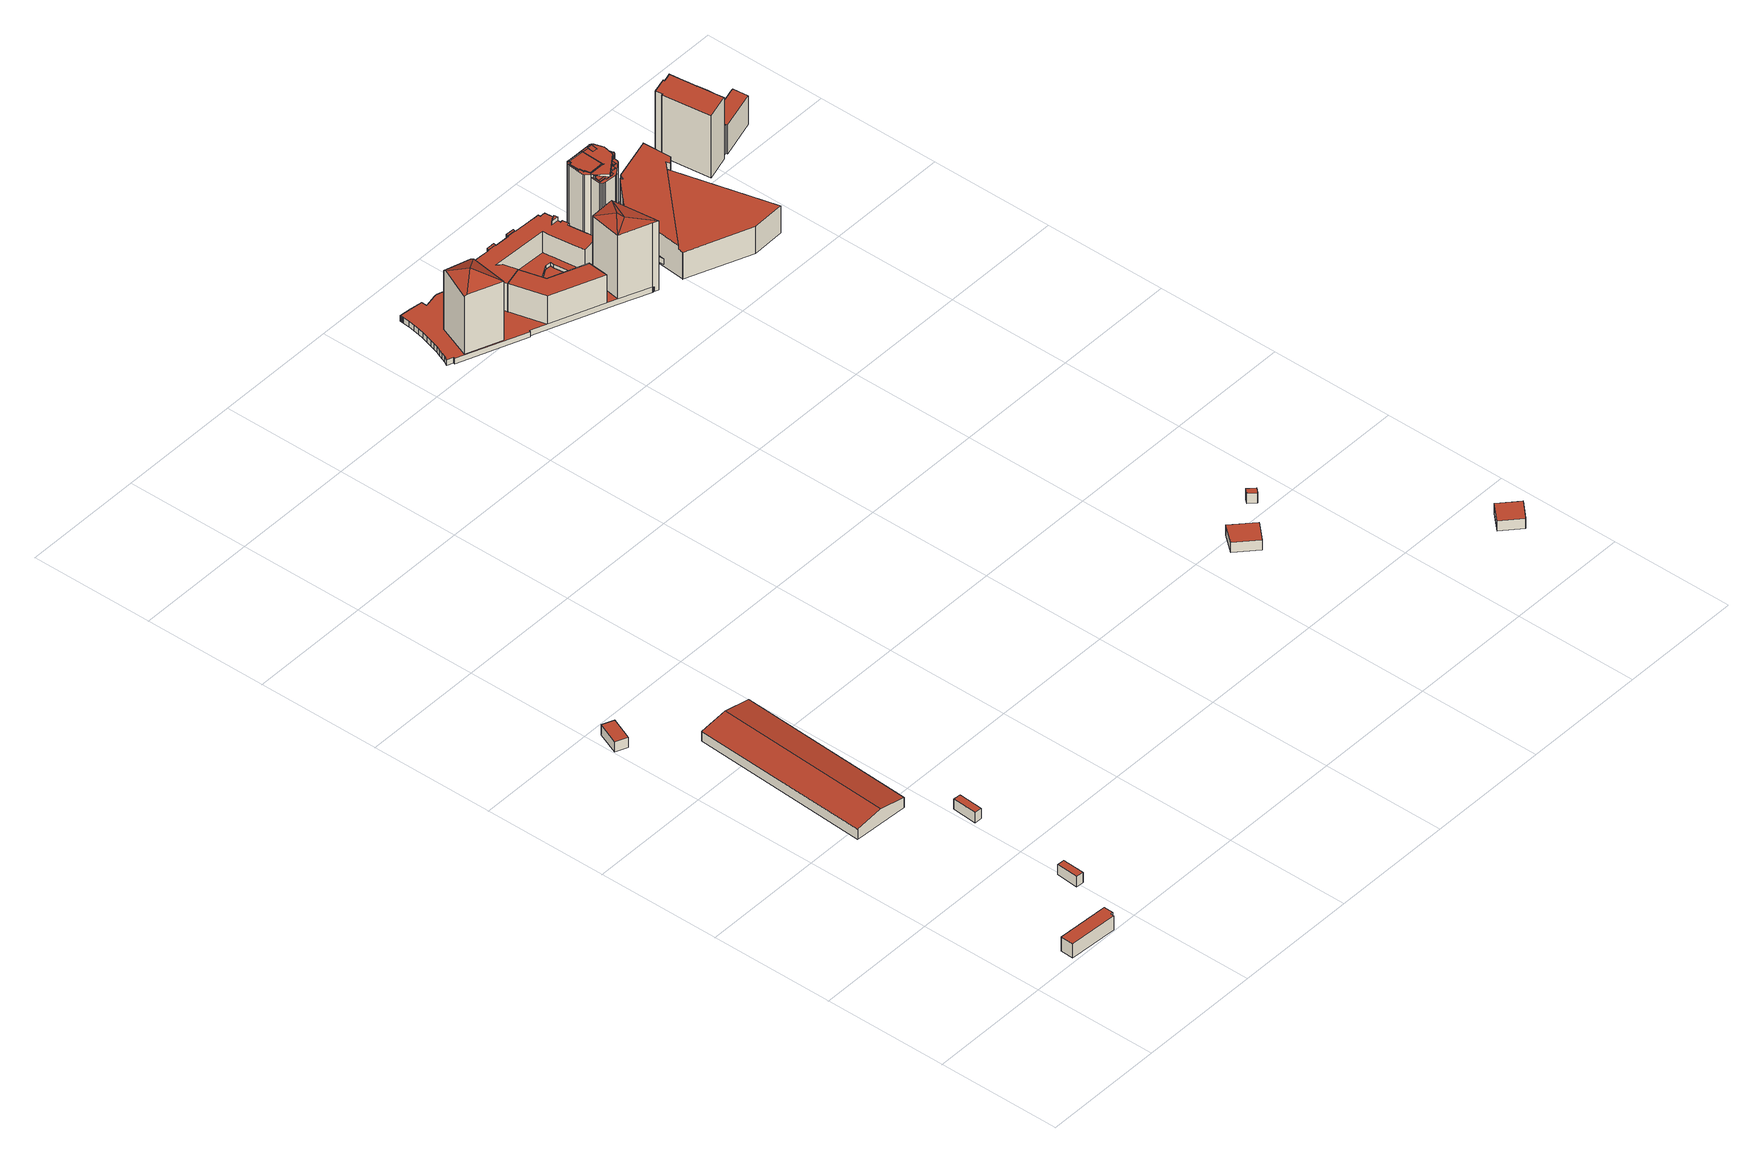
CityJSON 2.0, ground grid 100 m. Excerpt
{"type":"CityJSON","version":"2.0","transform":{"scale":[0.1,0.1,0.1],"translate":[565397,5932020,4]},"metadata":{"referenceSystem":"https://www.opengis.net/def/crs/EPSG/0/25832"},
"CityObjects":{
"building1":{"type":"Building","attributes":{"Gemeindeschluessel":"02000000","Geometrietyp2DReferenz":"3000","function":"31001_2010","roofType":"1000","measuredHeight":12.47,"storeysAboveGround":4},"geometry":[{"type":"MultiSurface","lod":"2","boundaries":[[[0,1,2,3,4,5]],[[6,7,8,9,10,11]],[[6,5,4,7]],[[7,4,3,8]],[[8,3,2,9]],[[9,2,1,10]],[[10,1,0,11]],[[11,0,5,6]]],"semantics":{"surfaces":[{"type":"RoofSurface"},{"type":"GroundSurface"},{"type":"WallSurface"}],"values":[0,1,2,2,2,2,2,2]}}]},
"building2":{"type":"Building","attributes":{"Gemeindeschluessel":"02000000","Geometrietyp2DReferenz":"3000","function":"51002_1332","roofType":"1000","measuredHeight":9},"geometry":[{"type":"MultiSurface","lod":"2","boundaries":[[[12,13,14,15]],[[16,17,18,19]],[[19,18,13,12]],[[18,17,14,13]],[[17,16,15,14]],[[16,19,12,15]]],"semantics":{"surfaces":[{"type":"GroundSurface"},{"type":"RoofSurface"},{"type":"WallSurface"}],"values":[0,1,2,2,2,2]}}]},
"building3":{"type":"Building","attributes":{"Gemeindeschluessel":"02000000","Geometrietyp2DReferenz":"3000","function":"51002_1332","roofType":"1000","measuredHeight":9},"geometry":[{"type":"MultiSurface","lod":"2","boundaries":[[[20,21,22,23]],[[24,25,26,27]],[[27,26,21,20]],[[26,25,22,21]],[[25,24,23,22]],[[24,27,20,23]]],"semantics":{"surfaces":[{"type":"GroundSurface"},{"type":"RoofSurface"},{"type":"WallSurface"}],"values":[0,1,2,2,2,2]}}]},
"building4":{"type":"Building","attributes":{"Gemeindeschluessel":"02000000","Geometrietyp2DReferenz":"3000","function":"31001_2140","roofType":"3100","measuredHeight":12.67,"storeysAboveGround":1},"geometry":[{"type":"MultiSurface","lod":"2","boundaries":[[[28,29,30,31]],[[32,33,29,28]],[[34,31,30,35]],[[36,33,32,37]],[[37,32,28,31,34]],[[35,30,29,33,36]],[[35,36,37,34]]],"semantics":{"surfaces":[{"type":"RoofSurface"},{"type":"WallSurface"},{"type":"GroundSurface"}],"values":[0,0,1,1,1,1,2]}}]},
"building5":{"type":"Building","attributes":{"Gemeindeschluessel":"02000000","Geometrietyp2DReferenz":"3000","function":"51002_1332","roofType":"1000","measuredHeight":9},"geometry":[{"type":"MultiSurface","lod":"2","boundaries":[[[38,39,40,41]],[[42,43,44,45]],[[45,44,39,38]],[[44,43,40,39]],[[43,42,41,40]],[[42,45,38,41]]],"semantics":{"surfaces":[{"type":"GroundSurface"},{"type":"RoofSurface"},{"type":"WallSurface"}],"values":[0,1,2,2,2,2]}}]},
"building6":{"type":"Building","attributes":{"Gemeindeschluessel":"02000000","Geometrietyp2DReferenz":"3000","function":"31001_1010","roofType":"3500","measuredHeight":63.9,"storeysAboveGround":18},"geometry":[{"type":"MultiSurface","lod":"2","boundaries":[[[46,47,48]],[[46,49,47]],[[50,51,52,53]],[[54,55,52,51,56]],[[56,51,50,46,48]],[[49,46,50,53,57]],[[57,53,52,55]],[[57,55,54,47,49]],[[56,48,47,54]]],"semantics":{"surfaces":[{"type":"RoofSurface"},{"type":"GroundSurface"},{"type":"WallSurface"}],"values":[0,0,1,2,2,2,2,0,0]}}]},
"building7":{"type":"Building","attributes":{"Gemeindeschluessel":"02000000","Geometrietyp2DReferenz":"3000","function":"51002_1332","roofType":"1000","measuredHeight":9},"geometry":[{"type":"MultiSurface","lod":"2","boundaries":[[[58,59,60,61]],[[62,63,64,65]],[[65,64,59,58]],[[64,63,60,59]],[[63,62,61,60]],[[62,65,58,61]]],"semantics":{"surfaces":[{"type":"GroundSurface"},{"type":"RoofSurface"},{"type":"WallSurface"}],"values":[0,1,2,2,2,2]}}]},
"building8":{"type":"Building","attributes":{"Gemeindeschluessel":"02000000","Geometrietyp2DReferenz":"3000","function":"31001_2460","roofType":"1000","measuredHeight":4.91,"storeysAboveGround":1},"geometry":[{"type":"MultiSurface","lod":"2","boundaries":[[[66,67,68,69]],[[69,68,70,71]],[[71,70,72,73]],[[73,72,74,75]],[[75,74,76,77]],[[77,76,78,79]],[[79,78,80,81]],[[81,80,82,83]],[[83,82,84,85]],[[85,84,86,87]],[[87,86,88,89]],[[89,88,90,91]],[[91,90,92,93]],[[93,92,94,95]],[[95,94,96,97]],[[97,96,98,99]],[[99,98,100,101]],[[101,100,102,103]],[[103,102,104,105]],[[105,104,106,107]],[[107,106,108,109]],[[109,108,110,111]],[[111,110,112,113]],[[113,112,114,115]],[[115,114,116,117]],[[117,116,118,119]],[[119,118,120,121]],[[121,120,122,123]],[[123,122,124,125]],[[125,124,126,127]],[[127,126,128,129]],[[129,128,130,131]],[[131,130,132,133]],[[133,132,134,135]],[[135,134,136,137]],[[137,136,138,139]],[[139,138,140,141]],[[141,140,142,143]],[[143,142,144,145]],[[145,144,146,147]],[[147,146,148,149]],[[149,148,150,151]],[[151,150,152,153]],[[153,152,154,155]],[[155,154,156,157]],[[157,156,158,159]],[[159,158,160,161]],[[161,160,162,163]],[[163,162,164,165]],[[165,164,166,167]],[[167,166,168,169]],[[169,168,170,171]],[[171,170,172,173]],[[173,172,174,175]],[[175,174,176,177]],[[177,176,178,179]],[[179,178,180,181]],[[181,180,182,183]],[[183,182,184,185]],[[185,184,186,187]],[[187,186,188,189]],[[189,188,190,191]],[[191,190,192,193]],[[193,192,194,195]],[[195,194,196,197]],[[197,196,198,199]],[[199,198,200,201]],[[201,200,202,203]],[[203,202,204,205]],[[205,204,206,207]],[[207,206,208,209]],[[209,208,210,211]],[[211,210,212,213]],[[213,212,214,215]],[[215,214,216,217]],[[217,216,218,219]],[[219,218,220,221]],[[221,220,222,223]],[[223,222,224,225]],[[225,224,226,227]],[[227,226,228,229]],[[229,228,230,231]],[[231,230,232,233]],[[233,232,234,235]],[[235,234,236,237]],[[237,236,238,239]],[[239,238,240,241]],[[241,240,242,243]],[[243,242,244,245]],[[245,244,246,247]],[[247,246,248,249]],[[249,248,250,251]],[[251,250,252,253]],[[253,252,254,255]],[[256,257,258,259]],[[259,258,260,261]],[[261,260,262,263]],[[263,262,67,66]],[[264,265,266,267]],[[268,269,265,264]],[[270,271,269,268]],[[272,273,271,270]],[[274,275,273,272]],[[276,277,275,274]],[[278,279,277,276]],[[280,281,279,278]],[[282,283,281,280]],[[284,285,283,282]],[[286,287,285,284]],[[288,289,287,286]],[[290,291,289,288]],[[292,293,291,290]],[[294,295,293,292]],[[296,297,295,294]],[[298,299,297,296]],[[300,301,299,298]],[[302,303,301,300]],[[304,305,303,302]],[[306,307,305,304]],[[308,309,307,306]],[[310,311,309,308]],[[312,313,311,310]],[[314,315,313,312]],[[316,317,315,314]],[[318,319,317,316]],[[320,321,319,318]],[[322,323,321,320]],[[324,325,323,322]],[[326,327,325,324]],[[328,329,327,326]],[[330,331,329,328]],[[332,333,331,330]],[[334,335,333,332]],[[336,337,335,334]],[[338,339,337,336]],[[340,341,339,338]],[[342,343,341,340]],[[344,345,343,342]],[[346,347,345,344]],[[348,349,347,346]],[[350,351,349,348]],[[352,353,351,350]],[[354,355,353,352]],[[356,357,355,354]],[[358,359,357,356]],[[360,361,359,358]],[[362,363,361,360]],[[364,365,363,362]],[[366,367,365,364]],[[368,369,367,366]],[[370,371,369,368]],[[372,373,371,370]],[[374,375,373,372]],[[376,377,375,374]],[[267,266,377,376]],[[378,379,380,381]],[[382,383,379,378]],[[384,385,383,382]],[[386,387,385,384]],[[388,389,387,386]],[[390,391,389,388]],[[392,393,391,390]],[[394,395,393,392]],[[396,397,395,394]],[[398,399,397,396]],[[400,401,399,398]],[[402,403,401,400]],[[404,405,403,402]],[[406,407,405,404]],[[408,409,407,406]],[[410,411,409,408]],[[412,413,411,410]],[[414,415,413,412]],[[416,417,415,414]],[[418,419,417,416]],[[420,421,419,418]],[[422,423,421,420]],[[424,425,423,422]],[[426,427,425,424]],[[428,429,427,426]],[[430,431,429,428]],[[432,433,431,430]],[[434,435,433,432]],[[436,437,435,434]],[[438,439,437,436]],[[381,380,439,438]],[[440,255,254,441,257,256]],[[262,260,258,257,441,254,252,250,248,246,244,242,240,238,236,234,232,230,228,226,224,222,220,218,216,214,212,210,208,206,204,202,200,198,196,194,192,190,188,186,184,182,180,178,176,174,172,170,168,166,164,162,160,158,156,154,152,150,148,146,144,142,140,138,136,134,132,130,128,126,124,122,120,118,116,114,112,110,108,106,104,102,100,98,96,94,92,90,88,86,84,82,80,78,76,74,72,70,68,67],[266,265,269,271,273,275,277,279,281,283,285,287,289,291,293,295,297,299,301,303,305,307,309,311,313,315,317,319,321,323,325,327,329,331,333,335,337,339,341,343,345,347,349,351,353,355,357,359,361,363,365,367,369,371,373,375,377],[380,379,383,385,387,389,391,393,395,397,399,401,403,405,407,409,411,413,415,417,419,421,423,425,427,429,431,433,435,437,439]],[[66,69,71,73,75,77,79,81,83,85,87,89,91,93,95,97,99,101,103,105,107,109,111,113,115,117,119,121,123,125,127,129,131,133,135,137,139,141,143,145,147,149,151,153,155,157,159,161,163,165,167,169,171,173,175,177,179,181,183,185,187,189,191,193,195,197,199,201,203,205,207,209,211,213,215,217,219,221,223,225,227,229,231,233,235,237,239,241,243,245,247,249,251,253,255,440,256,259,261,263],[376,374,372,370,368,366,364,362,360,358,356,354,352,350,348,346,344,342,340,338,336,334,332,330,328,326,324,322,320,318,316,314,312,310,308,306,304,302,300,298,296,294,292,290,288,286,284,282,280,278,276,274,272,270,268,264,267],[438,436,434,432,430,428,426,424,422,420,418,416,414,412,410,408,406,404,402,400,398,396,394,392,390,388,386,384,382,378,381]]],"semantics":{"surfaces":[{"type":"WallSurface"},{"type":"RoofSurface"},{"type":"GroundSurface"}],"values":[0,0,0,0,0,0,0,0,0,0,0,0,0,0,0,0,0,0,0,0,0,0,0,0,0,0,0,0,0,0,0,0,0,0,0,0,0,0,0,0,0,0,0,0,0,0,0,0,0,0,0,0,0,0,0,0,0,0,0,0,0,0,0,0,0,0,0,0,0,0,0,0,0,0,0,0,0,0,0,0,0,0,0,0,0,0,0,0,0,0,0,0,0,0,0,0,0,0,0,0,0,0,0,0,0,0,0,0,0,0,0,0,0,0,0,0,0,0,0,0,0,0,0,0,0,0,0,0,0,0,0,0,0,0,0,0,0,0,0,0,0,0,0,0,0,0,0,0,0,0,0,0,0,0,0,0,0,0,0,0,0,0,0,0,0,0,0,0,0,0,0,0,0,0,0,0,0,0,0,0,0,0,0,0,0,0,0,1,2]}}]},
"building9":{"type":"Building","attributes":{"Gemeindeschluessel":"02000000","Geometrietyp2DReferenz":"3000","function":"31001_1010","roofType":"1000","measuredHeight":29.34,"storeysAboveGround":9},"geometry":[{"type":"MultiSurface","lod":"2","boundaries":[[[442,443,444,445,446,447,448,449,450,451,452,453,454,455,456,457,458,459]],[[459,460,461,442]],[[462,463,464,465]],[[465,464,466,467]],[[467,466,468,469]],[[470,458,457,471]],[[471,457,456,472]],[[472,456,455,473]],[[473,455,454,474]],[[474,454,453,475]],[[475,453,452,476]],[[476,452,451,477]],[[477,451,450,478]],[[478,450,449,479]],[[479,449,448,480]],[[480,448,447,481]],[[481,447,446,482]],[[482,446,445,483]],[[483,445,444,484]],[[484,444,443,485]],[[486,470,471,472,473,474,475,476,477,478,479,480,481,482,483,484,485,462,465,467,469]],[[487,486,469,468]],[[463,462,485,443,442,461]],[[470,486,487,460,459,458]],[[463,461,460,487,468,466,464]]],"semantics":{"surfaces":[{"type":"RoofSurface"},{"type":"WallSurface"},{"type":"GroundSurface"}],"values":[0,1,1,1,1,1,1,1,1,1,1,1,1,1,1,1,1,1,1,1,2,1,1,1,0]}}]},
"building10":{"type":"Building","attributes":{"Gemeindeschluessel":"02000000","Geometrietyp2DReferenz":"3000","function":"31001_2440","roofType":"1000","measuredHeight":9,"storeysAboveGround":1},"geometry":[{"type":"MultiSurface","lod":"2","boundaries":[[[488,489,490,491]],[[492,493,494,495]],[[495,494,489,488]],[[494,493,490,489]],[[493,492,491,490]],[[492,495,488,491]]],"semantics":{"surfaces":[{"type":"GroundSurface"},{"type":"RoofSurface"},{"type":"WallSurface"}],"values":[0,1,2,2,2,2]}}]},
"building11":{"type":"Building","attributes":{"Gemeindeschluessel":"02000000","Geometrietyp2DReferenz":"3000","function":"31001_1120","roofType":"1000","measuredHeight":30.03,"storeysAboveGround":8},"geometry":[{"type":"MultiSurface","lod":"2","boundaries":[[[496,497,498]],[[499,500,501,502]],[[503,504,505,506]],[[507,508,509]],[[510,511,512,513]],[[514,515,516,517]],[[517,516,511,510]],[[518,519,520,521]],[[498,522,523,496]],[[524,525,526,527]],[[527,526,519,518]],[[528,529,530,531]],[[532,533,534,535]],[[536,537,538,539,540]],[[541,501,500,542]],[[543,499,502,544]],[[545,546,547,548]],[[549,505,504,550]],[[551,503,506,552]],[[553,554,555,556]],[[556,555,557,558]],[[558,557,559,560]],[[560,559,561,562]],[[563,564,565,566]],[[566,565,567,568]],[[568,567,569,570]],[[571,572,573,574]],[[574,573,575,576]],[[576,575,577,578]],[[579,580,581,582]],[[583,584,585,586]],[[586,585,587,588]],[[589,590,591,554,553]],[[592,509,508,593]],[[594,507,509,592]],[[595,539,596,597,598,599,600,601,602,603,547,546,604,561,559,557,555,554,605,606,607,608]],[[553,556,558,560,562,609,545,548,610,611,612,613,614,615,616,536,540,617,618,619,524,527,518,521,620,514,517,510,513,621,622,623,528,531,624,625,626,627,628,541,542,629,532,535,630,549,550,631,632,633,563,566,568,570,634,571,574,576,578,635,636,579,582,637,583,586,588,638,589]],[[516,515,639,520,519,526,525,640,487,641,538,523,522,642,643,644,645,591,590,646,587,585,584,647,581,580,594,592,593,577,575,573,572,648,569,567,565,564,649,650,551,552,534,533,543,544,651,652,653,654,530,529,655,656,657,512,511]],[[538,537,596,539,595,608,497,496,523]],[[614,613,612,611,602,601,600,599]],[[507,594,580,579,636,635,578,577,593,508]],[[606,605,554,591,645,644,643,607]],[[646,590,589,638,588,587]],[[647,584,583,637,582,581]],[[648,572,571,634,570,569]],[[609,562,561,604,546,545]],[[536,616,597,596,537]],[[615,614,599,598,597,616]],[[610,548,547,603,602,611]],[[649,564,563,633,632,650]],[[503,551,650,632,631,550,504]],[[534,552,506,505,549,630,535]],[[499,543,533,532,629,542,500]],[[651,544,502,501,541,628,627]],[[619,618,487,640,525,524]],[[618,617,540,539,538,641,487]],[[497,608,607,643,642,522,498]],[[652,651,627,626,625,653]],[[625,624,531,530,654,653]],[[656,655,529,528,623,622]],[[620,521,520,639,515,514]],[[657,656,622,621,513,512]]],"semantics":{"surfaces":[{"type":"RoofSurface"},{"type":"WallSurface"},{"type":"GroundSurface"}],"values":[0,0,0,0,1,1,1,1,1,1,1,1,1,1,1,1,1,1,1,1,1,1,1,1,1,1,1,1,1,1,1,1,1,1,1,0,2,0,1,1,1,1,1,1,1,1,1,1,1,1,1,1,1,1,1,1,1,1,1,1,1,1]}}]},
"building12":{"type":"Building","attributes":{"Gemeindeschluessel":"02000000","Geometrietyp2DReferenz":"3000","function":"31001_2460","roofType":"1000","measuredHeight":7.3,"storeysAboveGround":1},"geometry":[{"type":"MultiSurface","lod":"2","boundaries":[[[658,659,660]],[[661,662,663]],[[664,665,661,666]],[[661,667,668,662]],[[669,670,671]],[[672,673,674,675,676,677,678,679,680,681,682]],[[683,684,685,686,687]],[[688,689,690,691,684,692]],[[693,694,695,696,697]],[[698,699,700,701]],[[702,698,701]],[[703,704,705,706]],[[706,707,659,703]],[[467,708,709,465]],[[670,665,664,671]],[[710,667,661,711]],[[705,712,713,714]],[[704,715,712,705]],[[716,682,681,717]],[[717,681,680,718]],[[719,676,675,720]],[[720,675,674,721]],[[721,674,673,722]],[[722,673,672,723]],[[723,672,682,716]],[[691,685,684]],[[683,692,684]],[[689,688,724]],[[689,725,690]],[[726,695,694]],[[678,693,697,679]],[[727,728,725]],[[727,729,730]],[[731,732,733]],[[700,734,735,701]],[[485,736,737,484]],[[484,737,738,483]],[[483,738,739,482]],[[740,741,742,743]],[[743,742,744,745]],[[745,744,746,747]],[[747,746,748,749]],[[481,712,705,750,669,671,664,666,751,480]],[[714,713,752,479,668,667,710]],[[753,754,441,755]],[[756,757,754,753]],[[730,729,733,732,734,700,699,758,759,696,695,726]],[[760,724,688,692,683,687,677,676,719]],[[709,708,441,754,757,731,733,729,727,725,689,724,761,713,712,715,762,763]],[[740,743,745,747,749,756,753,755,467,465,462,485,484,483,482,481,480,479,752,764,760,719,720,721,722,723,716,717,718,759,758]],[[736,485,462,763,762,658,660]],[[479,480,751,663,662,668]],[[481,482,739,707,706,705,712]],[[760,764,761,724]],[[765,757,756,749,748]],[[741,702,701,735,766,767]],[[740,758,699,698,702,741]],[[768,686,685,691,690,725,728]],[[731,757,765,767,766]],[[687,686,768,694,693,678,677]],[[759,718,680,679,697,696]],[[764,752,713,761]],[[711,661,665,670,669,750]],[[467,755,441,708]],[[462,465,709,763]],[[762,715,704,703,659,658]],[[767,765,748,746,744,742,741]],[[711,750,705,714,710]],[[766,735,734,732,731]],[[768,728,727,730,726,694]],[[751,666,661,663]],[[736,660,659,707,739,738,737]]],"semantics":{"surfaces":[{"type":"RoofSurface"},{"type":"WallSurface"},{"type":"GroundSurface"}],"values":[0,0,0,0,0,0,0,0,0,0,0,0,1,1,1,1,1,1,1,1,1,1,1,1,1,1,1,1,1,1,1,1,1,1,1,1,1,1,1,1,1,1,1,1,1,1,1,1,0,2,1,1,1,1,1,1,1,1,1,1,1,1,1,1,1,1,0,0,0,0,0,0]}}]},
"building13":{"type":"Building","attributes":{"Gemeindeschluessel":"02000000","Geometrietyp2DReferenz":"3000","function":"31001_1010","roofType":"3200","measuredHeight":64.31,"storeysAboveGround":18},"geometry":[{"type":"MultiSurface","lod":"2","boundaries":[[[769,770,771]],[[772,773,769,771]],[[770,774,771]],[[770,775,774]],[[769,775,770]],[[775,769,773]],[[776,773,772,777]],[[777,772,771,778]],[[779,774,775,780]],[[779,780,776,777,778]],[[776,780,775,773]],[[779,778,771,774]]],"semantics":{"surfaces":[{"type":"RoofSurface"},{"type":"WallSurface"},{"type":"GroundSurface"}],"values":[0,0,0,0,0,0,1,1,1,2,1,1]}}]},
"building14":{"type":"Building","attributes":{"Gemeindeschluessel":"02000000","Geometrietyp2DReferenz":"3000","function":"51002_1332","roofType":"1000","measuredHeight":9},"geometry":[{"type":"MultiSurface","lod":"2","boundaries":[[[781,782,783,784]],[[785,786,787,788]],[[788,787,782,781]],[[787,786,783,782]],[[786,785,784,783]],[[785,788,781,784]]],"semantics":{"surfaces":[{"type":"GroundSurface"},{"type":"RoofSurface"},{"type":"WallSurface"}],"values":[0,1,2,2,2,2]}}]},
"building15":{"type":"Building","attributes":{"Gemeindeschluessel":"02000000","Geometrietyp2DReferenz":"3000","function":"31001_1120","roofType":"1000","measuredHeight":58.1,"storeysAboveGround":16},"geometry":[{"type":"MultiSurface","lod":"2","boundaries":[[[789,790,791,792,793,794,795,796,797,798]],[[799,800,801,802,803,804]],[[805,806,807]],[[805,808,809,806]],[[810,811,812,813,814,815,816]],[[817,818,808,805]],[[819,820,821,822,823,824,825,826,827]],[[825,828,829,830,831,832,833,834,835,836]],[[837,838,839,840,841,842,843,844,829,828,845,846,847]],[[848,849,850,851]],[[852,853,854,855]],[[856,857,858,808]],[[808,858,859,809]],[[860,861,862,863]],[[863,862,864,865]],[[865,864,866,867]],[[867,866,868,869]],[[870,798,797,871]],[[804,796,795,799]],[[872,794,793,873]],[[873,793,792,874]],[[874,792,791,875]],[[875,791,790,876]],[[876,790,789,877]],[[877,789,798,870]],[[812,802,801,813]],[[878,816,815,879]],[[879,815,814,880]],[[836,826,825]],[[850,824,823,851]],[[881,822,821,882]],[[882,821,820,883]],[[883,820,819,884]],[[835,834,885]],[[886,833,832,887]],[[887,832,831,888]],[[844,830,829]],[[889,843,842,890]],[[890,842,841,891]],[[891,841,840,892]],[[892,840,839,893]],[[893,839,838,894]],[[894,838,837,895]],[[896,847,846,897]],[[898,899,900,901]],[[901,900,902,903]],[[857,856,885,834,833,886,855,854]],[[871,797,796,804,803,807,806,809,859,861,860]],[[896,897,904,881,882,883,884,905,906,878,879,880,907,872,873,874,875,876,877,870,871,860,863,865,867,869,898,901,903,852,855,886,887,888,889,890,891,892,893,894,895]],[[881,904,848,851,823,822]],[[904,897,846,845,849,848]],[[896,895,837,847]],[[824,850,849,845,828,825]],[[889,888,831,830,844,843]],[[905,884,819,827,908,818]],[[908,827,826,836,835]],[[878,906,810,816]],[[906,905,818,817,811,810]],[[802,812,811,817,805,807,803]],[[907,880,814,813,801,800]],[[872,907,800,799,795,794]],[[899,898,869,868]],[[853,852,903,902]],[[908,835,885,856,808,818]],[[853,902,900,899,868,866,864,862,861,859,858,857,854]]],"semantics":{"surfaces":[{"type":"RoofSurface"},{"type":"WallSurface"},{"type":"GroundSurface"}],"values":[0,0,0,0,0,0,0,0,0,0,1,1,1,1,1,1,1,1,1,1,1,1,1,1,1,1,1,1,1,1,1,1,1,1,1,1,1,1,1,1,1,1,1,1,1,1,1,1,2,1,1,1,1,1,1,1,1,1,1,1,1,1,1,0,0]}}]},
"building16":{"type":"Building","attributes":{"name":"Balkon XVI","Gemeindeschluessel":"02000000","Geometrietyp2DReferenz":"3000","function":"51009_1610","roofType":"1000","measuredHeight":57.58},"geometry":[{"type":"MultiSurface","lod":"2","boundaries":[[[909,910,911,912]],[[912,911,913,914]],[[914,913,915,916]],[[916,915,917,918]],[[918,917,919,920]],[[920,919,921,922]],[[923,924,925,926]],[[927,928,929,930]],[[930,929,931,932]],[[932,931,933,934]],[[934,933,935,936]],[[936,935,937,938]],[[939,940,941,942]],[[942,941,943,944]],[[945,946,947,948]],[[948,947,949,950]],[[950,949,951,952]],[[952,951,953,954]],[[955,956,957,958]],[[959,960,961,962]],[[962,961,963,964]],[[964,963,965,966]],[[966,965,967,968]],[[968,967,969,970]],[[971,972,973,974]],[[974,973,975,976]],[[977,978,979,980]],[[980,979,981,982]],[[982,981,983,984]],[[984,983,985,986]],[[928,927,922,921]],[[955,958,959,962,964,966,968,970,945,948,950,952,954,987,988,923,926,909,912,914,916,918,920,922,927,930,932,934,936,938,971,974,976,977,980,982,984,986]],[[969,967,965,963,961,960,957,956,989,939,942,944,990,953,951,949,947,946]],[[924,923,988,991]],[[969,946,945,970]],[[978,977,976,975]],[[957,960,959,958]],[[955,986,985,992,989,956]],[[953,990,987,954]],[[988,987,990,944,943,991]],[[993,994,940,939,989,992]],[[971,938,937,994,993,972]],[[910,909,926,925]],[[993,992,985,983,981,979,978,975,973,972]],[[910,925,924,991,943,941,940,994,937,935,933,931,929,928,921,919,917,915,913,911]]],"semantics":{"surfaces":[{"type":"WallSurface"},{"type":"GroundSurface"},{"type":"RoofSurface"}],"values":[0,0,0,0,0,0,0,0,0,0,0,0,0,0,0,0,0,0,0,0,0,0,0,0,0,0,0,0,0,0,0,1,2,0,0,0,0,0,0,0,0,0,0,2,2]}}]},
"building17":{"type":"Building","attributes":{"Gemeindeschluessel":"02000000","Geometrietyp2DReferenz":"3000","function":"51009_1610","roofType":"1000","measuredHeight":4.8},"geometry":[{"type":"MultiSurface","lod":"2","boundaries":[[[995,996,997,998]],[[999,1000,1001,1002]],[[1003,1004,1005,1006]],[[1007,1008,1009,1010]],[[1011,1012,1013,1014]],[[1014,1013,1015,1016]],[[1017,1018,1019,1020]],[[1020,1019,1021,1022]],[[1022,1021,1023,1024]],[[1025,1015,1013,1012,1009,1008,997,996,1023,1021,1019,1018,1001,1000,1005,1004]],[[995,998,1007,1010,1011,1014,1016,1026,1003,1006,999,1002,1017,1020,1022,1024]],[[1011,1010,1009,1012]],[[999,1006,1005,1000]],[[1003,1026,1025,1004]],[[1026,1016,1015,1025]],[[1007,998,997,1008]],[[995,1024,1023,996]],[[1017,1002,1001,1018]]],"semantics":{"surfaces":[{"type":"WallSurface"},{"type":"RoofSurface"},{"type":"GroundSurface"}],"values":[0,0,0,0,0,0,0,0,0,1,2,0,0,0,0,0,0,0]}}]},
"building18":{"type":"Building","attributes":{"Gemeindeschluessel":"02000000","Geometrietyp2DReferenz":"3000","function":"31001_2010","roofType":"1000","measuredHeight":27.4,"storeysAboveGround":7},"geometry":[{"type":"MultiSurface","lod":"2","boundaries":[[[1027,1028,1029,1030,1031,1032,1033,1034]],[[1035,1036,1037,1038]],[[1039,1035,1038]],[[1040,1041,1035,1039]],[[1041,1036,1035]],[[1042,1040,1039]],[[1043,1044,1045,1046]],[[1047,1034,1033,1048]],[[1046,1031,1030,1043]],[[1049,1030,1029,1050]],[[1050,1029,1028,1051]],[[1051,1028,1027,1052]],[[1052,1027,1034,1047]],[[1053,1054,1055,1056]],[[1057,1058,1059,1039]],[[1039,1059,1060,1042]],[[1061,1062,1063,1064]],[[1064,1063,1065,1066]],[[1067,1068,1069,1070]],[[1070,1069,1071,1072]],[[1073,1074,1075,1076]],[[1044,1077,1078,1045]],[[1074,1073,1066,1065]],[[1072,1071,1037,1036,1041,1040,1042,1060,1079,1080]],[[1078,1077,1081,1075,1074,1065,1063,1062,1079,1060,1059,1058,1055,1054,1082]],[[1053,1056,1067,1070,1072,1080,1061,1064,1066,1073,1076,1083,1049,1050,1051,1052,1047,1048]],[[1049,1083,1081,1077,1044,1043,1030]],[[1068,1067,1056,1055,1058,1057]],[[1083,1076,1075,1081]],[[1078,1082,1032,1031,1046,1045]],[[1061,1080,1079,1062]],[[1053,1048,1033,1032,1082,1054]],[[1068,1057,1039,1038,1037,1071,1069]]],"semantics":{"surfaces":[{"type":"RoofSurface"},{"type":"WallSurface"},{"type":"GroundSurface"}],"values":[0,0,0,0,0,0,0,1,1,1,1,1,1,1,1,1,1,1,1,1,1,1,1,1,0,2,1,1,1,1,1,1,0]}}]},
"building19":{"type":"Building","attributes":{"Gemeindeschluessel":"02000000","Geometrietyp2DReferenz":"3000","function":"31001_1120","roofType":"1000","measuredHeight":55.04,"storeysAboveGround":15},"geometry":[{"type":"MultiSurface","lod":"2","boundaries":[[[1084,1085,1086,1087,1088]],[[1089,1090,1091,1092]],[[1092,1091,1093,1094]],[[1094,1093,1095,1096]],[[1096,1095,1097,1098]],[[1098,1097,1099,1100]],[[1088,1101,1102,1084]],[[1103,1104,1105,1106]],[[1106,1105,1107,1108]],[[1108,1107,1109,1110]],[[1110,1109,1111,1112]],[[1113,1114,1115,1116]],[[1117,1087,1086,1118]],[[1118,1086,1085,1119]],[[1116,1115,1090,1089]],[[1117,1118,1119,1120,1103,1106,1108,1110,1112,1113,1116,1089,1092,1094,1096,1098,1100]],[[1114,1113,1112,1111]],[[1104,1103,1120,1121]],[[1120,1119,1085,1084,1102,1121]],[[1117,1100,1099,1101,1088,1087]],[[1104,1121,1102,1101,1099,1097,1095,1093,1091,1090,1115,1114,1111,1109,1107,1105]]],"semantics":{"surfaces":[{"type":"RoofSurface"},{"type":"WallSurface"},{"type":"GroundSurface"}],"values":[0,1,1,1,1,1,1,1,1,1,1,1,1,1,1,2,1,1,1,1,0]}}]},
"building20":{"type":"Building","attributes":{"Gemeindeschluessel":"02000000","Geometrietyp2DReferenz":"3000","function":"31001_1120","roofType":"1000","measuredHeight":25.82,"storeysAboveGround":8},"geometry":[{"type":"MultiSurface","lod":"2","boundaries":[[[1122,1123,1124,1125,1126,1127,1128,1129]],[[1130,1131,1132,1133,1134,1135,1136,1137]],[[1130,1129,1128,1131]],[[1131,1128,1127,1132]],[[1132,1127,1126,1133]],[[1133,1126,1125,1134]],[[1134,1125,1124,1135]],[[1135,1124,1123,1136]],[[1136,1123,1122,1137]],[[1130,1137,1122,1129]]],"semantics":{"surfaces":[{"type":"RoofSurface"},{"type":"GroundSurface"},{"type":"WallSurface"}],"values":[0,1,2,2,2,2,2,2,2,2]}}]}
},
"vertices":[
[798,6,134],[800,36,134],[820,35,134],[824,112,134],[406,137,134],[399,31,134],[399,31,9],[406,137,9],[824,112,9],[820,35,9],[800,36,9],[798,6,9],
[1046,658,6],[1035,479,6],[974,484,6],[985,662,6],[985,662,96],[974,484,96],[1035,479,96],[1046,658,96],
[176,3881,14],[101,3698,14],[8,3737,14],[83,3920,14],[83,3920,104],[8,3737,104],[101,3698,104],[176,3881,104],
[612,1904,138],[700,3352,138],[474,3366,98],[386,1918,98],[837,1890,98],[926,3338,98],[386,1918,11],[474,3366,11],[926,3338,11],[837,1890,11],
[1104,1623,6],[1092,1425,6],[1031,1427,6],[1043,1627,6],[1043,1627,96],[1031,1427,96],[1092,1425,96],[1104,1623,96],
[2699,7000,575],[2589,7201,656],[2436,7102,575],[2742,7301,575],[2699,7000,17],[2415,7110,17],[2518,7376,17],[2746,7331,17],[2508,7351,596],[2518,7376,581],[2415,7110,562],[2746,7331,559],
[4516,1878,20],[4393,1745,20],[4234,1891,20],[4350,2031,20],[4350,2031,110],[4234,1891,110],[4393,1745,110],[4516,1878,110],
[2293,7158,6],[2293,7158,55],[2309,7191,55],[2309,7191,6],[2323,7225,55],[2323,7225,6],[2337,7258,55],[2337,7258,6],[2350,7292,55],[2350,7292,6],[2362,7327,55],[2362,7327,6],[2373,7362,55],[2373,7362,6],[2387,7410,55],[2387,7410,6],[2400,7458,55],[2400,7458,6],[2411,7507,55],[2411,7507,6],[2420,7556,55],[2420,7556,6],[2427,7606,55],[2427,7606,6],[2433,7656,55],[2433,7656,6],[2433,7660,55],[2433,7660,6],[2434,7664,55],[2434,7664,6],[2434,7669,55],[2434,7669,6],[2434,7673,55],[2434,7673,6],[2435,7677,55],[2435,7677,6],[2435,7681,55],[2435,7681,6],[2435,7686,55],[2435,7686,6],[2436,7691,55],[2436,7691,6],[2539,7680,55],[2539,7680,6],[2632,7668,55],[2632,7668,6],[2630,7622,55],[2630,7622,6],[2732,7642,55],[2732,7642,6],[2738,7643,55],[2738,7643,6],[2743,7644,55],[2743,7644,6],[2749,7644,55],[2749,7644,6],[2754,7644,55],[2754,7644,6],[2759,7643,55],[2759,7643,6],[2765,7642,55],[2765,7642,6],[2770,7641,55],[2770,7641,6],[2775,7639,55],[2775,7639,6],[2822,7625,55],[2822,7625,6],[2893,7644,55],[2893,7644,6],[2896,7645,55],[2896,7645,6],[2899,7645,55],[2899,7645,6],[2902,7646,55],[2902,7646,6],[2905,7646,55],[2905,7646,6],[2908,7646,55],[2908,7646,6],[2911,7646,55],[2911,7646,6],[2914,7646,55],[2914,7646,6],[2917,7645,55],[2917,7645,6],[2920,7644,55],[2920,7644,6],[2923,7643,55],[2923,7643,6],[2925,7642,55],[2925,7642,6],[2928,7641,55],[2928,7641,6],[2996,7606,55],[2996,7606,6],[3054,7629,55],[3054,7629,6],[3058,7631,55],[3058,7631,6],[3063,7632,55],[3063,7632,6],[3068,7632,55],[3068,7632,6],[3072,7633,55],[3072,7633,6],[3077,7633,55],[3077,7633,6],[3082,7632,55],[3082,7632,6],[3112,7630,55],[3112,7630,6],[3114,7678,55],[3114,7678,6],[3564,7637,55],[3564,7637,6],[3560,7588,55],[3560,7588,6],[3556,7455,55],[3556,7455,6],[3599,7409,55],[3599,7409,6],[3600,7411,55],[3600,7411,6],[3607,7404,55],[3607,7404,6],[3605,7402,55],[3605,7402,6],[3618,7388,55],[3618,7388,6],[3776,7382,55],[3776,7382,6],[3867,6661,55],[3867,6661,6],[3794,6652,55],[3794,6652,6],[3798,6616,55],[3798,6616,6],[3798,6614,55],[3798,6614,6],[3798,6612,55],[3798,6612,6],[3798,6610,55],[3798,6610,6],[3798,6608,55],[3798,6608,6],[3798,6606,55],[3798,6606,6],[3797,6604,55],[3797,6604,6],[3796,6602,55],[3796,6602,6],[3796,6601,55],[3796,6601,6],[3794,6598,55],[3794,6598,6],[3793,6596,55],[3793,6596,6],[3792,6594,55],[3792,6594,6],[3790,6593,55],[3790,6593,6],[3788,6591,55],[3788,6591,6],[3787,6589,55],[3787,6589,6],[3785,6588,55],[3785,6588,6],[3782,6587,55],[3782,6587,6],[3780,6586,55],[3780,6586,6],[3778,6585,55],[3778,6585,6],[3776,6584,55],[3776,6584,6],[3773,6584,55],[3773,6584,6],[3771,6583,55],[3771,6583,6],[3768,6583,55],[3768,6583,6],[3766,6583,55],[3766,6583,6],[3764,6584,55],[3764,6584,6],[3761,6584,55],[3761,6584,6],[3759,6585,55],[3759,6585,6],[2881,6928,6],[2881,6928,55],[2876,6916,55],[2876,6916,6],[2337,7128,55],[2337,7128,6],[2341,7140,55],[2341,7140,6],[2487,7164,6],[2487,7164,55],[2487,7152,55],[2487,7152,6],[2487,7176,6],[2487,7176,55],[2488,7189,6],[2488,7189,55],[2489,7201,6],[2489,7201,55],[2490,7213,6],[2490,7213,55],[2492,7226,6],[2492,7226,55],[2494,7238,6],[2494,7238,55],[2496,7251,6],[2496,7251,55],[2499,7263,6],[2499,7263,55],[2502,7275,6],[2502,7275,55],[2506,7288,6],[2506,7288,55],[2507,7294,6],[2507,7294,55],[2509,7299,6],[2509,7299,55],[2512,7305,6],[2512,7305,55],[2515,7311,6],[2515,7311,55],[2519,7316,6],[2519,7316,55],[2523,7321,6],[2523,7321,55],[2527,7325,6],[2527,7325,55],[2532,7329,6],[2532,7329,55],[2542,7333,6],[2542,7333,55],[2553,7336,6],[2553,7336,55],[2564,7338,6],[2564,7338,55],[2575,7338,6],[2575,7338,55],[2586,7338,6],[2586,7338,55],[2597,7338,6],[2597,7338,55],[2607,7336,6],[2607,7336,55],[2618,7333,6],[2618,7333,55],[2629,7329,6],[2629,7329,55],[2639,7325,6],[2639,7325,55],[2648,7320,6],[2648,7320,55],[2658,7314,6],[2658,7314,55],[2664,7308,6],[2664,7308,55],[2671,7303,6],[2671,7303,55],[2677,7297,6],[2677,7297,55],[2682,7290,6],[2682,7290,55],[2687,7283,6],[2687,7283,55],[2691,7276,6],[2691,7276,55],[2695,7268,6],[2695,7268,55],[2698,7260,6],[2698,7260,55],[2700,7252,6],[2700,7252,55],[2702,7244,6],[2702,7244,55],[2704,7236,6],[2704,7236,55],[2704,7227,6],[2704,7227,55],[2704,7212,6],[2704,7212,55],[2704,7197,6],[2704,7197,55],[2703,7182,6],[2703,7182,55],[2701,7167,6],[2701,7167,55],[2699,7153,6],[2699,7153,55],[2696,7138,6],[2696,7138,55],[2694,7125,6],[2694,7125,55],[2691,7113,6],[2691,7113,55],[2688,7101,6],[2688,7101,55],[2684,7089,6],[2684,7089,55],[2680,7077,6],[2680,7077,55],[2675,7066,6],[2675,7066,55],[2487,7139,6],[2487,7139,55],[3532,6707,6],[3532,6707,55],[3530,6695,55],[3530,6695,6],[3559,6933,6],[3559,6933,55],[3743,6930,6],[3743,6930,55],[3781,6630,6],[3781,6630,55],[3781,6628,6],[3781,6628,55],[3781,6627,6],[3781,6627,55],[3781,6625,6],[3781,6625,55],[3781,6623,6],[3781,6623,55],[3780,6622,6],[3780,6622,55],[3780,6620,6],[3780,6620,55],[3779,6619,6],[3779,6619,55],[3778,6617,6],[3778,6617,55],[3777,6616,6],[3777,6616,55],[3776,6615,6],[3776,6615,55],[3775,6613,6],[3775,6613,55],[3774,6612,6],[3774,6612,55],[3773,6611,6],[3773,6611,55],[3772,6610,6],[3772,6610,55],[3770,6609,6],[3770,6609,55],[3769,6609,6],[3769,6609,55],[3767,6608,6],[3767,6608,55],[3766,6608,6],[3766,6608,55],[3764,6607,6],[3764,6607,55],[3763,6607,6],[3763,6607,55],[3761,6607,6],[3761,6607,55],[3759,6607,6],[3759,6607,55],[3758,6607,6],[3758,6607,55],[3756,6607,6],[3756,6607,55],[3755,6608,6],[3755,6608,55],[3753,6608,6],[3753,6608,55],[3511,6682,6],[3511,6682,55],
[3143,6998,90],[3205,6973,90],[3213,6995,90],[3337,7010,90],[3335,6992,90],[3454,6978,90],[3417,7063,90],[3458,7069,90],[3443,7189,90],[3445,7221,90],[3395,7223,90],[3250,7144,90],[3174,7214,90],[3158,7196,90],[3138,7214,90],[3090,7202,90],[3089,7204,90],[3088,7203,90],[3088,7203,308],[3143,6998,308],[3446,6879,14],[3446,6879,308],[3434,6739,308],[3434,6739,14],[3432,6713,308],[3432,6713,14],[3009,6878,308],[3009,6878,14],[3089,7204,14],[3090,7202,14],[3138,7214,14],[3158,7196,14],[3174,7214,14],[3250,7144,14],[3395,7223,14],[3445,7221,14],[3443,7189,14],[3458,7069,14],[3417,7063,14],[3454,6978,14],[3335,6992,14],[3337,7010,14],[3213,6995,14],[3205,6973,14],[2934,7164,14],[2934,7164,308],
[4694,2141,9],[4729,2177,9],[4782,2126,9],[4748,2090,9],[4748,2090,99],[4782,2126,99],[4729,2177,99],[4694,2141,99],
[3060,7317,274],[3052,7346,274],[3026,7347,274],[3178,7480,309],[3179,7495,315],[3112,7497,315],[3111,7483,309],[3371,7472,309],[3371,7487,315],[3301,7490,315],[3301,7475,309],[3640,7322,340],[3635,7354,340],[3580,7324,340],[2831,7490,40],[2831,7490,308],[2849,7489,308],[2849,7489,40],[2870,7411,40],[2870,7411,308],[2851,7412,308],[2851,7412,40],[2881,7298,40],[2881,7298,308],[2898,7302,308],[2898,7302,40],[3026,7347,308],[3060,7317,308],[2912,7248,40],[2912,7248,308],[2895,7243,308],[2895,7243,40],[2892,7506,40],[2892,7506,308],[2975,7503,308],[2975,7503,40],[3178,7477,40],[3178,7477,308],[3301,7472,308],[3301,7472,40],[3090,7202,40],[3090,7202,308],[3089,7204,308],[3089,7204,121],[3089,7204,40],[3112,7497,40],[3179,7495,40],[3178,7480,308],[3111,7483,308],[3395,7223,40],[3395,7223,121],[3250,7144,121],[3250,7144,40],[3301,7490,40],[3371,7487,40],[3371,7472,308],[3301,7475,308],[3531,6988,40],[3531,6988,121],[3470,6980,121],[3470,6980,40],[3458,7069,121],[3458,7069,40],[3443,7189,121],[3443,7189,40],[3445,7221,121],[3445,7221,40],[3556,7461,40],[3556,7461,308],[3558,7461,308],[3558,7461,40],[3597,7460,308],[3597,7460,40],[3600,7441,308],[3600,7441,40],[3643,7439,40],[3643,7439,308],[3649,7387,308],[3649,7387,40],[3652,7370,308],[3652,7370,40],[3634,7367,308],[3634,7367,40],[3642,7298,40],[3642,7298,308],[3660,7301,308],[3660,7301,40],[3668,7246,40],[3668,7246,308],[3650,7244,308],[3650,7244,40],[3670,7084,308],[3670,7084,40],[3680,7007,40],[3680,7007,308],[3531,6988,308],[3580,7324,308],[3635,7354,308],[3640,7322,308],[3060,7317,121],[3090,7202,121],[3138,7214,121],[3147,7207,121],[3158,7196,121],[3171,7210,121],[3174,7213,121],[3174,7214,121],[3177,7211,121],[3396,7223,121],[3497,7252,121],[3494,7277,121],[3488,7328,121],[3052,7346,121],[3396,7223,40],[3177,7211,40],[3174,7214,40],[3174,7213,40],[3171,7210,40],[3158,7196,40],[3147,7207,40],[3138,7214,40],[3057,7195,40],[2934,7164,40],[2930,7179,40],[2885,7353,40],[2871,7489,40],[2892,7488,40],[2892,7492,40],[2974,7488,40],[2974,7485,40],[3016,7483,40],[3111,7479,40],[3111,7483,40],[3178,7480,40],[3301,7475,40],[3371,7472,40],[3371,7469,40],[3470,7465,40],[3624,7440,40],[3635,7354,40],[3640,7322,40],[3664,7274,40],[3673,7061,40],[2885,7353,308],[2930,7179,308],[3057,7195,308],[3052,7346,308],[3488,7328,308],[3494,7277,308],[3497,7252,308],[3673,7061,308],[3664,7274,308],[3624,7440,308],[3470,7465,308],[3371,7469,308],[3111,7479,308],[3016,7483,308],[2974,7485,308],[2974,7488,308],[2892,7492,308],[2892,7488,308],[2871,7489,308],
[3308,6933,51],[3459,6937,51],[3259,6952,61],[3448,7024,73],[3442,7067,85],[3420,7064,84],[3442,7005,86],[3450,7002,73],[3442,7006,87],[3464,7026,73],[3458,7069,85],[3453,6980,63],[3450,7002,63],[3442,7005,63],[3642,7298,54],[3660,7301,52],[3668,7246,52],[3650,7244,54],[3670,7084,54],[3670,7083,54],[3739,7085,46],[3701,7385,46],[3649,7387,52],[3652,7370,52],[3634,7367,54],[3674,7053,55],[3727,7060,55],[3742,7062,55],[3739,7085,55],[3670,7083,55],[3680,7007,74],[3733,7014,55],[3748,7016,49],[3742,7062,49],[3674,7053,74],[3739,7085,52],[3772,7086,52],[3813,7087,52],[3776,7382,52],[3701,7385,52],[3840,6658,38],[3867,6661,41],[3860,6716,51],[3782,6747,51],[3794,6652,37],[3459,6937,31],[3471,6938,31],[3454,6978,31],[3453,6978,31],[3453,6978,61],[3432,6713,55],[3434,6739,55],[3464,7026,31],[3448,7024,31],[3454,6978,55],[3470,6980,55],[3470,6980,31],[3471,6938,55],[3634,7367,14],[3652,7370,14],[3649,7387,14],[3670,7084,14],[3650,7244,14],[3668,7246,14],[3660,7301,14],[3642,7298,14],[3680,7007,55],[3748,7016,55],[3813,7087,47],[3756,7017,55],[3748,7016,56],[3821,7025,55],[3821,7025,47],[3772,6946,55],[3831,6948,61],[3831,6948,55],[3860,6716,61],[3782,6747,53],[3205,6973,67],[3213,6995,72],[3337,7010,72],[3335,6992,67],[3794,6652,14],[3794,6652,31],[3798,6616,31],[3798,6616,14],[3797,6603,31],[3797,6603,14],[3796,6602,31],[3796,6602,14],[3796,6601,31],[3796,6601,14],[3453,6980,31],[3417,7063,87],[3470,6980,14],[3552,6940,14],[3552,6940,55],[3511,6682,14],[3756,6946,14],[3756,6946,55],[3867,6661,14],[3776,7382,14],[3680,7007,14],[3531,6988,55],[3308,6933,55],[3446,6879,55],[3531,6988,14],[3756,6946,31],[3757,6946,53],[3757,6946,31],[3739,7085,56],
[3655,6751,653],[3655,6817,653],[3511,6682,626],[3759,6585,626],[3799,6569,626],[3552,6940,626],[3756,6946,626],[3799,6569,10],[3759,6585,10],[3511,6682,10],[3552,6940,10],[3756,6946,10],
[5831,665,19],[5704,537,19],[5563,667,19],[5687,798,19],[5687,798,109],[5563,667,109],[5704,537,109],[5831,665,109],
[3920,7151,592],[3929,7151,592],[3929,7150,591],[3929,7138,588],[4001,7135,588],[4001,7141,590],[4002,7161,595],[3884,7166,595],[3883,7157,593],[3883,7153,592],[4002,7161,594],[4002,7162,594],[4003,7162,594],[4005,7195,604],[3885,7200,604],[3884,7166,594],[4005,7195,607],[3887,7236,613],[3885,7200,607],[4007,7241,614],[3887,7243,614],[4055,7164,593],[4057,7192,593],[4005,7195,593],[4003,7162,593],[4006,7161,593],[4008,7166,593],[4023,7165,593],[4057,7192,607],[4057,7193,608],[4069,7192,594],[4094,7191,590],[4096,7224,590],[4096,7237,590],[4097,7237,590],[4097,7239,590],[4071,7240,594],[4059,7240,595],[4057,7193,595],[4097,7239,594],[4097,7244,594],[4105,7420,621],[4091,7419,620],[4080,7418,620],[4080,7420,620],[4068,7420,621],[4064,7332,607],[4059,7240,594],[4149,7325,594],[4136,7325,594],[4137,7349,594],[4133,7349,594],[4134,7390,594],[4136,7423,594],[4123,7422,594],[4105,7420,594],[4124,7239,594],[4125,7276,594],[4146,7275,594],[4123,7236,588],[4124,7239,588],[4097,7239,588],[4097,7237,588],[3881,7407,40],[3881,7407,618],[3881,7429,618],[3881,7429,40],[4015,7423,614],[4015,7423,618],[4007,7241,618],[3887,7243,618],[3887,7246,40],[3887,7246,618],[3878,7285,618],[3878,7285,40],[3875,7286,618],[3875,7286,40],[3869,7286,618],[3869,7286,40],[3869,7323,618],[3869,7323,40],[3883,7153,40],[3883,7157,40],[4001,7141,40],[4001,7135,40],[3929,7138,40],[3929,7150,40],[3929,7151,40],[3920,7151,40],[4023,7165,40],[4008,7166,40],[4006,7161,40],[4096,7237,40],[4096,7224,40],[4094,7191,40],[4069,7192,40],[4068,7420,607],[4080,7420,40],[4080,7418,40],[4091,7419,40],[4123,7422,40],[4136,7423,40],[4134,7390,40],[4133,7349,40],[4137,7349,40],[4136,7325,40],[4149,7325,40],[4146,7275,40],[4125,7276,40],[3858,7323,40],[3858,7323,618],[3862,7408,618],[3862,7408,40],[3864,7408,618],[3864,7408,40],[4123,7236,40],[4057,7193,40],[4055,7164,40],[4002,7162,40],[4057,7193,607],
[3855,7408,39],[3855,7408,615],[3857,7417,615],[3857,7417,39],[3861,7425,615],[3861,7425,39],[3867,7431,615],[3867,7431,39],[3874,7436,615],[3874,7436,39],[3882,7439,615],[3882,7439,39],[3890,7439,615],[3890,7439,39],[3844,7261,39],[3844,7261,615],[3841,7268,615],[3841,7268,39],[4101,7435,39],[4101,7435,615],[4102,7435,615],[4102,7435,39],[4109,7433,615],[4109,7433,39],[4116,7429,615],[4116,7429,39],[4122,7423,615],[4122,7423,39],[4126,7416,615],[4126,7416,39],[4132,7253,591],[4132,7253,615],[3965,7136,615],[3965,7136,591],[3875,7228,615],[3875,7228,591],[3896,7121,39],[3896,7121,591],[3887,7123,591],[3887,7123,39],[3879,7129,591],[3879,7129,39],[3874,7137,591],[3874,7137,39],[3872,7147,591],[3872,7147,39],[4129,7243,39],[4129,7243,591],[4124,7235,591],[4124,7235,39],[4117,7199,39],[4117,7199,591],[4114,7193,591],[4114,7193,39],[4110,7189,591],[4110,7189,39],[4016,7121,591],[4016,7121,39],[4007,7117,591],[4007,7117,39],[3998,7116,591],[3998,7116,39],[4158,7321,39],[4158,7321,590],[4159,7318,590],[4159,7318,39],[4169,7286,590],[4169,7286,39],[4170,7280,39],[4170,7280,590],[4169,7273,590],[4169,7273,39],[4166,7267,590],[4166,7267,39],[4160,7262,590],[4160,7262,39],[4141,7250,590],[4141,7250,39],[3876,7226,39],[3875,7229,39],[4130,7243,591],[3876,7226,591],[3875,7229,615],[4130,7243,590],[4150,7344,590],[4150,7344,615],
[3975,7087,40],[3975,7087,88],[3979,7054,88],[3979,7054,40],[3967,7055,40],[3967,7055,88],[3964,7096,88],[3964,7096,40],[3954,6996,40],[3954,6996,88],[3961,7056,88],[3961,7056,40],[3987,6993,40],[3987,6993,88],[4009,6826,88],[4009,6826,40],[3994,6688,40],[3994,6688,88],[3986,6797,88],[3986,6797,40],[3972,6988,88],[3972,6988,40],[4091,7135,40],[4091,7135,88],[4239,7309,88],[4239,7309,40],[4249,7287,88],[4249,7287,40],[4098,7132,88],[4098,7132,40],[3972,6994,88],[3972,6994,40],
[3977,6503,264],[4494,6300,264],[4763,6308,264],[4560,7108,264],[4553,7138,264],[3980,6549,264],[3975,6506,264],[3975,6504,264],[4034,7102,96],[4034,7109,93],[4031,7108,76],[4026,7059,76],[4033,7066,76],[4038,7110,76],[4035,7109,93],[4097,7132,76],[4560,7108,76],[4586,7129,76],[4577,7163,76],[4553,7138,76],[3975,6504,24],[3975,6506,24],[4560,7108,24],[4763,6308,24],[4494,6300,24],[3977,6503,24],[3999,6735,24],[3999,6735,298],[4009,6826,298],[4009,6826,24],[4008,6828,76],[4008,6828,298],[4033,7066,298],[4097,7132,298],[4249,7287,24],[4249,7287,298],[4258,7268,298],[4258,7268,24],[4280,7310,298],[4280,7310,24],[3987,6993,24],[3987,6993,76],[3979,7054,76],[3979,7054,24],[3975,7087,76],[3975,7087,24],[4621,7403,24],[4621,7403,298],[4624,7404,298],[4624,7404,24],[4586,7129,298],[4577,7163,298],[4098,7132,298],[4098,7132,24],[4637,7172,298],[3980,6549,298],[4637,7172,24],
[5035,7394,299],[5059,7401,299],[5030,7508,299],[5029,7511,299],[5020,7508,299],[4824,7409,40],[4824,7409,591],[4837,7413,591],[4837,7413,40],[4828,7469,591],[4828,7469,40],[4947,7502,591],[4947,7502,40],[4951,7489,591],[4951,7489,40],[5003,7504,591],[5003,7504,40],[5020,7508,591],[5035,7394,591],[5036,7384,40],[5036,7384,591],[5048,7289,591],[5048,7289,40],[5049,7289,591],[5049,7289,40],[5061,7199,591],[5061,7199,40],[5067,7151,591],[5067,7151,40],[5077,7072,40],[5077,7072,591],[4875,7016,591],[4875,7016,40],[5029,7511,40],[5030,7508,40],[5059,7401,40],[5033,7394,40],[5033,7394,591],
[5061,7199,300],[5067,7151,300],[5075,7087,300],[5128,7101,300],[5131,7088,300],[5448,7175,300],[5432,7301,300],[5419,7298,300],[5419,7298,42],[5432,7301,42],[5448,7175,42],[5131,7088,42],[5128,7101,42],[5075,7087,42],[5067,7151,42],[5061,7199,42]
]}
